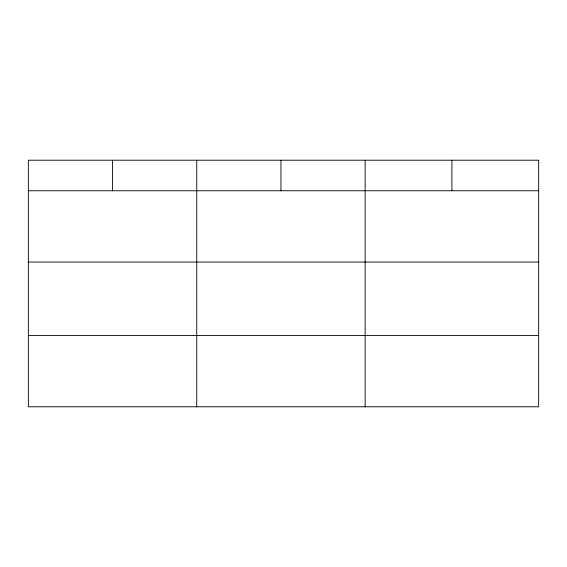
<?xml version="1.0" encoding="UTF-8"?>
<svg xmlns="http://www.w3.org/2000/svg" width="567" height="567" viewBox="0 0 567 567"><rect width="100%" height="100%" fill="white"/><g stroke="black" fill="none" stroke-linecap="round" stroke-linejoin="round"><path stroke-width="0.85" d="M28.35 190.753L538.65 190.753M28.35 262.046L538.65 262.046M28.35 335.501L538.65 335.501M451.899 160.206L451.899 190.753M365.148 160.206L365.148 406.794M280.948 160.206L280.948 190.753M196.749 160.206L196.749 406.794M112.55 160.206L112.55 190.753M538.65 160.206L28.35 160.206L28.35 406.794L538.65 406.794L538.65 160.206"/></g></svg>
